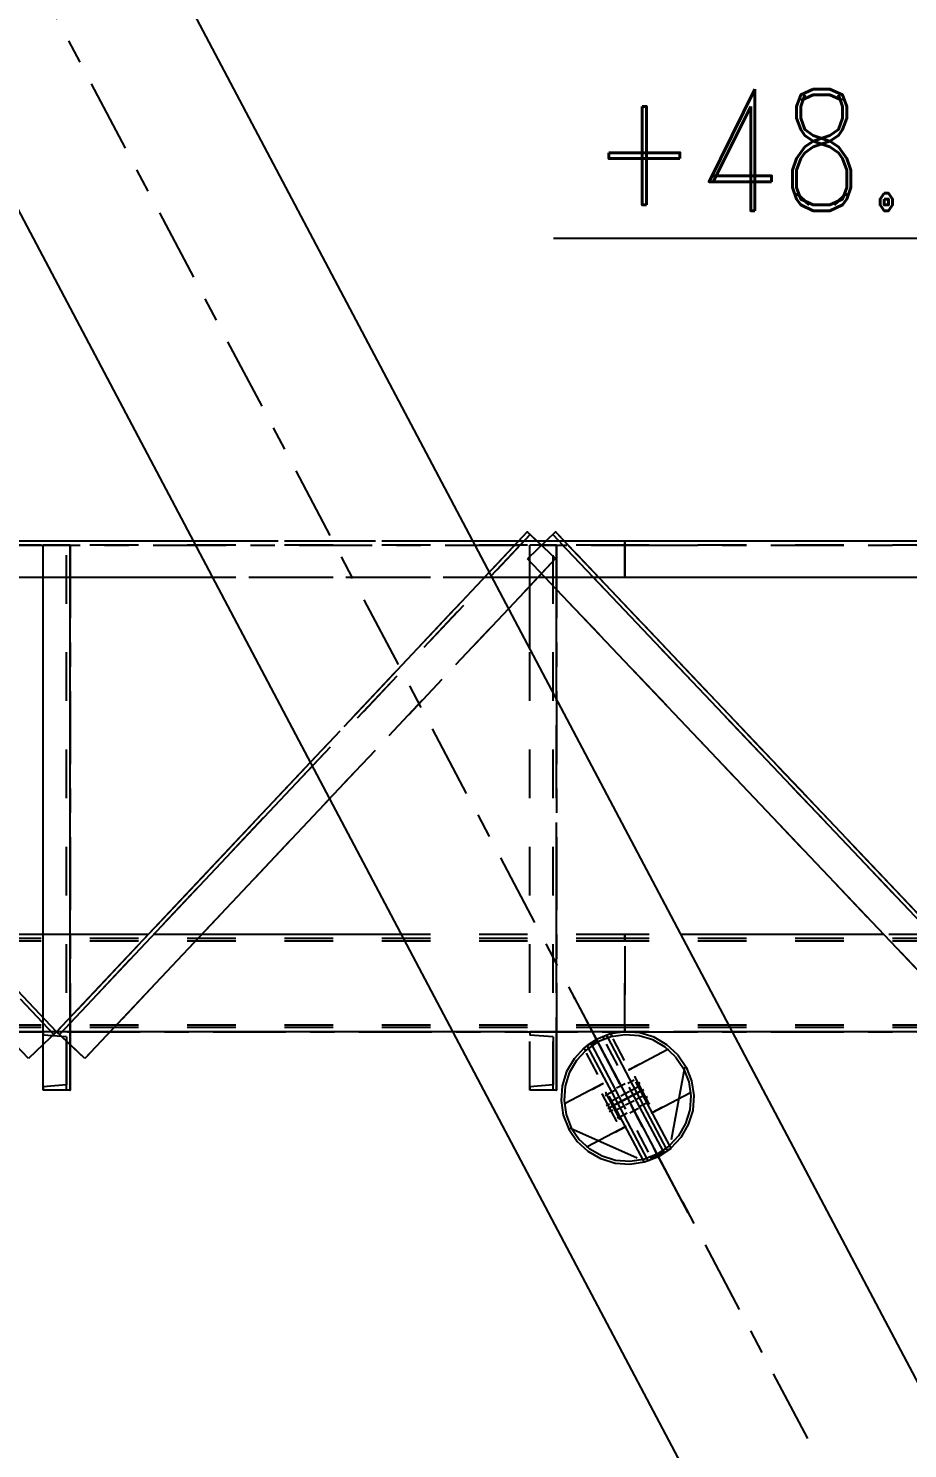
# Model space of a CAD drawing. Header units: millimetres. Extents: x 2368 to 8313, y 7493 to 11698.
# Drawn here: x 4274.9 to 4311, y 11256.3 to 11314.7 of the extents above; entities that cross this region are included whole.
import ezdxf
from ezdxf.enums import TextEntityAlignment as Align

# ---------------------------------------------------------------- set-up
doc = ezdxf.new("R2010")
doc.units = ezdxf.units.MM
for name, pattern in [('XKITLINE00', [0]), ('XKITLINE02', [4, 2, -2]), ('XKITLINE03', [6, 3, -1, 1, -1])]:
    doc.linetypes.add(name, pattern=pattern)
doc.layers.add('3', color=120, linetype='Continuous')
doc.styles.add('ROMAND', font='romand.shx')
doc.styles.add('ROMANS', font='romans.shx')
doc.dimstyles.new('MD300', dxfattribs={"dimtxt": 2.5, "dimasz": 2.5, "dimexe": 1, "dimexo": 1, "dimgap": 0.5, "dimtad": 1, "dimdec": 1, "dimlfac": 50, "dimrnd": 0.5, "dimdsep": 46, "dimtxsty": 'ROMANS', "dimcen": 1, "dimclrd": 146, "dimclre": 146, "dimclrt": 30, "dimadec": 1, "dimazin": 2, "dimtfac": 1, "dimtdec": 1, "dimtmove": 0, "dimatfit": 1, "dimfxl": 1, "dimtolj": 1, "dimtzin": 0, "dimlwd": -1, "dimlwe": -1, "dimarcsym": 0})

# ---------------------------------------------------------------- blocks, each defined once
blk = doc.blocks.new('*D36')
at = {"color": 146, "transparency": 16777216}
for p, q in [((3888.588, 11276.272), (3888.588, 10979.265)), ((5216.588, 11054.98), (5216.588, 10979.265)), ((3891.088, 10980.265), (5214.088, 10980.265))]:
    blk.add_line(p, q, dxfattribs=at)
for points in [[(3891.088, 10980.681), (3891.088, 10979.848), (3888.588, 10980.265)], [(5214.088, 10980.681), (5214.088, 10979.848), (5216.588, 10980.265)]]:
    blk.add_solid(points, dxfattribs=at)
at = {"layer": 'Defpoints', "color": 0, "transparency": 16777216}
for p in [(3888.588, 11277.272), (5216.588, 11055.98), (5216.588, 10980.265)]:
    blk.add_point(p, dxfattribs=at)
at = {"color": 30, "transparency": 16777216, "insert": (4552.588, 10982.015), "char_height": 2.5, "attachment_point": 5, "style": 'ROMANS'}
blk.add_mtext('\\A1;66400', dxfattribs=at)
blk = doc.blocks.new('*D38')
at = {"color": 146, "transparency": 16777216}
for p, q in [((3888.584, 11276.27), (3888.584, 10968.162)), ((6544.588, 11276.271), (6544.588, 10968.162)), ((6542.088, 10969.162), (3891.084, 10969.162))]:
    blk.add_line(p, q, dxfattribs=at)
for points in [[(3891.084, 10969.579), (3891.084, 10968.745), (3888.584, 10969.162)], [(6542.088, 10969.579), (6542.088, 10968.745), (6544.588, 10969.162)]]:
    blk.add_solid(points, dxfattribs=at)
at = {"layer": 'Defpoints', "color": 0, "transparency": 16777216}
for p in [(3888.584, 11277.27), (6544.588, 11277.271), (3888.584, 10969.162)]:
    blk.add_point(p, dxfattribs=at)
at = {"color": 30, "transparency": 16777216, "insert": (5216.586, 10970.912), "char_height": 2.5, "attachment_point": 5, "style": 'ROMANS'}
blk.add_mtext('\\A1;132800', dxfattribs=at)

msp = doc.modelspace()

# ---------------------------------------------------------------- linework, layer by layer
at = {"color": 8, "linetype": 'XKITLINE03'}
for p, q in [((4232.5881, 11397.261), (4396.5881, 11087.0404)), ((4232.5882, 11397.261), (4396.5882, 11087.0404)), ((4297.3443, 11274.769), (4297.2979, 11274.8567)), ((4297.2979, 11274.8567), (4298.0829, 11273.3719)), ((4297.3444, 11274.769), (4297.298, 11274.8567)), ((4297.298, 11274.8567), (4298.0829, 11273.3719)), ((4301.9949, 11265.972), (4297.3443, 11274.769)), ((4301.995, 11265.972), (4297.3444, 11274.769)), ((4298.0829, 11273.3719), (4299.3505, 11270.9741)), ((4298.0829, 11273.3719), (4299.3505, 11270.9741)), ((4300.9808, 11268.4894), (4298.5177, 11273.1485)), ((4300.9808, 11268.4894), (4298.5178, 11273.1485)), ((4299.8995, 11270.8984), (4298.675, 11273.2147)), ((4298.675, 11273.2147), (4298.675, 11273.2147)), ((4299.8996, 11270.8984), (4298.6751, 11273.2147)), ((4298.6751, 11273.2147), (4298.6751, 11273.2147)), ((4301.2539, 11268.7003), (4298.8458, 11273.2554)), ((4301.2539, 11268.7003), (4298.8458, 11273.2554)), ((4300.1576, 11268.1208), (4297.7496, 11272.6759)), ((4300.1576, 11268.1208), (4297.7496, 11272.6759)), ((4299.1039, 11270.4778), (4297.8794, 11272.794)), ((4297.8794, 11272.794), (4297.8794, 11272.794)), ((4299.1039, 11270.4778), (4297.8794, 11272.794)), ((4297.8794, 11272.794), (4297.8794, 11272.794)), ((4298.2632, 11273.0309), (4298.0226, 11272.8868)), ((4298.0226, 11272.8868), (4300.4857, 11268.2277)), ((4298.2632, 11273.0309), (4298.0227, 11272.8868)), ((4298.0227, 11272.8868), (4300.4857, 11268.2277)), ((4299.5648, 11271.8526), (4301.1561, 11272.6939)), ((4299.5648, 11271.8526), (4301.1562, 11272.6939)), ((4301.1561, 11272.6939), (4301.1561, 11272.6939)), ((4301.1562, 11272.6939), (4301.1562, 11272.6939)), ((4300.0068, 11272.0863), (4299.5648, 11271.8526)), ((4300.0068, 11272.0863), (4299.5648, 11271.8526)), ((4301.8445, 11271.9266), (4301.2539, 11268.7003)), ((4301.8445, 11271.9266), (4301.2539, 11268.7003)), ((4299.5648, 11271.8526), (4299.5648, 11271.8526)), ((4299.5648, 11271.8526), (4299.5648, 11271.8526)), ((4300.3926, 11270.4578), (4299.8131, 11271.554)), ((4299.8131, 11271.554), (4299.8131, 11271.554)), ((4300.3927, 11270.4578), (4299.8131, 11271.554)), ((4299.8131, 11271.554), (4299.8131, 11271.554)), ((4298.5039, 11271.2917), (4296.9125, 11270.4505)), ((4298.5039, 11271.2917), (4296.9126, 11270.4505)), ((4298.0619, 11271.0581), (4298.5039, 11271.2917)), ((4298.0619, 11271.0581), (4298.5039, 11271.2917)), ((4299.0489, 11269.7474), (4298.4693, 11270.8436)), ((4298.4693, 11270.8436), (4298.4693, 11270.8436)), ((4299.0489, 11269.7474), (4298.4694, 11270.8436)), ((4298.4694, 11270.8436), (4298.4694, 11270.8436)), ((4298.5039, 11271.2917), (4298.5039, 11271.2917)), ((4298.5039, 11271.2917), (4298.5039, 11271.2917)), ((4299.1903, 11269.8222), (4298.6108, 11270.9184)), ((4298.6108, 11270.9184), (4298.6108, 11270.9184)), ((4299.1903, 11269.8222), (4298.6108, 11270.9184)), ((4298.6108, 11270.9184), (4298.6108, 11270.9184)), ((4300.0321, 11270.9685), (4298.9713, 11270.4077)), ((4300.0322, 11270.9685), (4298.9713, 11270.4077)), ((4299.3505, 11270.9741), (4300.7829, 11268.2646)), ((4299.3505, 11270.9741), (4300.7829, 11268.2646)), ((4301.124, 11268.5822), (4299.8995, 11270.8984)), ((4301.1241, 11268.5822), (4299.8996, 11270.8984)), ((4300.4995, 11270.0845), (4302.0909, 11270.9257)), ((4300.4995, 11270.0845), (4302.0909, 11270.9257)), ((4302.0909, 11270.9257), (4302.0909, 11270.9257)), ((4302.0909, 11270.9257), (4302.0909, 11270.9257)), ((4296.9125, 11270.4505), (4296.9125, 11270.4505)), ((4296.9126, 11270.4505), (4296.9126, 11270.4505)), ((4300.3284, 11268.1615), (4299.1039, 11270.4778)), ((4300.3284, 11268.1615), (4299.1039, 11270.4778)), ((4300.3926, 11270.4578), (4300.3926, 11270.4578)), ((4300.3927, 11270.4578), (4300.3927, 11270.4578)), ((4300.9415, 11270.3181), (4300.4995, 11270.0845)), ((4300.9416, 11270.3181), (4300.4995, 11270.0845)), ((4299.0489, 11269.7474), (4299.0489, 11269.7474)), ((4299.0489, 11269.7474), (4299.0489, 11269.7474)), ((4299.1903, 11269.8222), (4299.1903, 11269.8222)), ((4299.1903, 11269.8222), (4299.1903, 11269.8222)), ((4300.4995, 11270.0845), (4300.4995, 11270.0845)), ((4300.4995, 11270.0845), (4300.4995, 11270.0845)), ((4297.1589, 11269.4496), (4300.1576, 11268.1208)), ((4297.159, 11269.4496), (4300.1576, 11268.1208)), ((4299.4386, 11269.5236), (4297.8473, 11268.6823)), ((4299.4387, 11269.5236), (4297.8473, 11268.6823)), ((4298.9966, 11269.2899), (4299.4386, 11269.5236)), ((4298.9966, 11269.2899), (4299.4387, 11269.5236)), ((4299.4386, 11269.5236), (4299.4386, 11269.5236)), ((4299.4387, 11269.5236), (4299.4387, 11269.5236)), ((4297.8473, 11268.6823), (4297.8473, 11268.6823)), ((4297.8473, 11268.6823), (4297.8473, 11268.6823)), ((4300.7402, 11268.3453), (4300.9808, 11268.4894)), ((4300.7403, 11268.3453), (4300.9808, 11268.4894)), ((4301.124, 11268.5822), (4301.124, 11268.5822)), ((4301.1241, 11268.5822), (4301.1241, 11268.5822)), ((4300.3284, 11268.1615), (4300.3284, 11268.1615)), ((4300.3284, 11268.1615), (4300.3284, 11268.1615)), ((4300.4857, 11268.2277), (4300.7402, 11268.3453)), ((4300.4857, 11268.2277), (4300.7403, 11268.3453)), ((4300.7829, 11268.2646), (4301.9485, 11266.0597)), ((4300.7829, 11268.2646), (4301.9486, 11266.0597))]:
    msp.add_line(p, q, dxfattribs=at)
at = {"color": 8, "linetype": 'XKITLINE00'}
for p, q in [((4251.5161, 11372.3187), (4313.6584, 11254.7711)), ((4242.5226, 11367.6076), (4376.8075, 11113.5958))]:
    msp.add_line(p, q, dxfattribs=at)
at = {"color": 3, "linetype": 'XKITLINE02'}
for p, q in [((4275.922, 11273.3061), (4256.432, 11293.8566)), ((4299.3994, 11293.5862), (4263.8682, 11293.5862)), ((4295.3854, 11293.9644), (4276.0381, 11273.4162)), ((4295.5019, 11293.8547), (4276.1546, 11273.3065)), ((4293.1385, 11293.5862), (4281.6545, 11293.5862)), ((4295.0294, 11293.5862), (4286.4638, 11284.489)), ((4295.2491, 11293.5862), (4286.5428, 11284.3395)), ((4296.5503, 11292.8676), (4295.3854, 11293.9644)), ((4295.5019, 11293.8547), (4295.3854, 11293.9644)), ((4296.5481, 11293.9667), (4295.3872, 11292.8657)), ((4296.1469, 11293.5862), (4295.3872, 11292.8657)), ((4296.5503, 11292.8676), (4295.7871, 11293.5862)), ((4315.922, 11273.3061), (4296.432, 11293.8566)), ((4316.0381, 11273.4162), (4296.5481, 11293.9667)), ((4298.1111, 11292.0862), (4296.6885, 11293.5862)), ((4298.3316, 11292.0862), (4296.909, 11293.5862)), ((4299.3994, 11293.5862), (4299.3994, 11292.0862)), ((4299.3994, 11292.0862), (4299.3994, 11293.5862)), ((4299.3994, 11293.5862), (4299.3994, 11292.0862)), ((4299.3994, 11292.0862), (4299.3994, 11293.5862)), ((4299.3994, 11293.5862), (4299.3994, 11293.5862)), ((4636.3955, 11293.5862), (4299.3994, 11293.5862)), ((4299.3994, 11293.5862), (4299.3994, 11292.0862)), ((4299.3994, 11293.5862), (4299.3994, 11292.0862)), ((4299.3994, 11293.4162), (4162.6265, 11293.4162)), ((4299.3994, 11293.4162), (4264.1446, 11293.4162)), ((4276.5881, 11293.4162), (4275.4881, 11293.4162)), ((4275.4881, 11292.0862), (4275.4881, 11293.4162)), ((4275.4881, 11271.0162), (4275.4881, 11293.4162)), ((4276.5881, 11293.4162), (4275.4881, 11293.4162)), ((4276.4481, 11271.0162), (4276.4481, 11293.4162)), ((4276.4481, 11271.0162), (4276.4481, 11293.4162)), ((4276.5881, 11292.0862), (4276.5881, 11293.4162)), ((4276.5881, 11271.0162), (4276.5881, 11293.4162)), ((4295.4881, 11271.0162), (4295.4881, 11293.4162)), ((4296.5881, 11293.4162), (4295.4881, 11293.4162)), ((4296.5881, 11293.4162), (4295.4881, 11293.4162)), ((4295.4881, 11292.0862), (4295.4881, 11293.4162)), ((4296.4481, 11271.0162), (4296.4481, 11293.4162)), ((4296.4481, 11271.0162), (4296.4481, 11293.4162)), ((4296.5881, 11271.0162), (4296.5881, 11293.4162)), ((4296.5881, 11292.0862), (4296.5881, 11293.4162)), ((4299.3994, 11293.4162), (4299.3994, 11292.0862)), ((4299.3994, 11293.4162), (4299.3994, 11292.0862)), ((4299.3994, 11293.4162), (4299.3994, 11293.4162)), ((4636.3955, 11293.4162), (4299.3994, 11293.4162)), ((4299.3994, 11293.4162), (4299.3994, 11292.0862)), ((4636.3955, 11293.4162), (4299.3994, 11293.4162)), ((4299.3994, 11293.4162), (4299.3994, 11292.0862)), ((4296.5503, 11292.8676), (4277.203, 11272.3194)), ((4314.8771, 11272.3152), (4295.3872, 11292.8657)), ((4296.5881, 11291.5995), (4295.3872, 11292.8657)), ((4296.5503, 11292.8676), (4295.4881, 11291.7394)), ((4299.3994, 11292.0862), (4263.8682, 11292.0862)), ((4293.9315, 11292.0862), (4282.4474, 11292.0862)), ((4636.3955, 11292.0862), (4299.3994, 11292.0862)), ((4294.6086, 11290.8053), (4287.254, 11282.9942)), ((4295.4881, 11271.0162), (4295.4881, 11289.1418)), ((4296.5881, 11271.0162), (4296.5881, 11287.061)), ((4299.3994, 11277.4162), (4162.4651, 11277.4162)), ((4299.3994, 11277.2462), (4162.4651, 11277.2462)), ((4299.3994, 11277.4162), (4162.4655, 11277.4162)), ((4299.3994, 11277.2462), (4162.4655, 11277.2462)), ((4276.0381, 11273.4162), (4272.2445, 11277.4162)), ((4276.5881, 11277.4162), (4275.4881, 11277.4162)), ((4282.002, 11277.4162), (4279.8043, 11277.4162)), ((4299.3994, 11277.4162), (4290.2028, 11277.4162)), ((4299.3994, 11277.4162), (4299.3994, 11277.4162)), ((4299.3994, 11277.4162), (4299.3994, 11277.2462)), ((4299.3994, 11273.4162), (4299.3994, 11277.4162)), ((4299.3994, 11273.4162), (4299.3994, 11277.4162)), ((4636.3956, 11277.4162), (4299.3994, 11277.4162)), ((4299.3994, 11277.1398), (4299.3994, 11277.4162)), ((4299.3994, 11273.4162), (4299.3994, 11277.4162)), ((4299.3994, 11273.4162), (4299.3994, 11277.4162)), ((4636.3955, 11277.4162), (4299.3994, 11277.4162)), ((4299.3994, 11277.2462), (4299.3994, 11277.1398)), ((4636.3956, 11277.2462), (4299.3994, 11277.2462)), ((4636.3955, 11277.2462), (4299.3994, 11277.2462)), ((4312.2445, 11277.4162), (4310.0394, 11277.4162)), ((4299.3994, 11277.1398), (4162.4651, 11277.1398)), ((4299.3994, 11277.1398), (4162.4655, 11277.1398)), ((4636.3956, 11277.1398), (4299.3994, 11277.1398)), ((4636.3955, 11277.1398), (4299.3994, 11277.1398)), ((4299.3994, 11276.9315), (4299.3994, 11273.4162)), ((4299.3994, 11276.9314), (4299.3994, 11273.4162)), ((4299.3994, 11273.6926), (4162.4651, 11273.6926)), ((4299.3994, 11273.6926), (4162.4655, 11273.6926)), ((4276.5881, 11273.7669), (4276.5881, 11274.0003)), ((4299.3994, 11273.6926), (4299.3994, 11273.5862)), ((4636.3956, 11273.6926), (4299.3994, 11273.6926)), ((4636.3955, 11273.6926), (4299.3994, 11273.6926)), ((4299.3994, 11273.5862), (4162.4651, 11273.5862)), ((4299.3994, 11273.5862), (4162.4655, 11273.5862)), ((4299.3994, 11273.4162), (4162.4655, 11273.4162)), ((4278.2357, 11273.4162), (4275.4881, 11273.4162)), ((4275.4881, 11273.4162), (4275.4881, 11273.2802)), ((4276.5881, 11273.4162), (4275.4881, 11273.4162)), ((4275.4881, 11273.4162), (4275.4881, 11273.2802)), ((4276.0381, 11273.4162), (4275.4881, 11272.8946)), ((4276.4481, 11273.2034), (4275.4881, 11273.2802)), ((4277.203, 11272.3194), (4276.0381, 11273.4162)), ((4276.5881, 11272.8983), (4276.0381, 11273.4162)), ((4276.4481, 11273.2034), (4276.4481, 11271.229)), ((4276.4481, 11273.2034), (4276.4481, 11271.229)), ((4276.5881, 11273.4162), (4276.5881, 11271.0162)), ((4276.5881, 11273.4162), (4276.5881, 11271.0162)), ((4299.3994, 11273.4162), (4292.3174, 11273.4162)), ((4295.4881, 11273.4162), (4295.4881, 11273.2802)), ((4296.5881, 11273.4162), (4295.4881, 11273.4162)), ((4295.4881, 11273.4162), (4295.4881, 11273.2802)), ((4296.4481, 11273.2034), (4295.4881, 11273.2802)), ((4296.4481, 11273.2034), (4296.4481, 11271.229)), ((4296.4481, 11273.2034), (4296.4481, 11271.229)), ((4296.5881, 11273.4162), (4296.5881, 11271.0162)), ((4296.5881, 11273.4162), (4296.5881, 11271.0162)), ((4298.2258, 11273.1016), (4297.7208, 11272.7572)), ((4298.2258, 11273.1016), (4297.8517, 11272.8465)), ((4298.7949, 11273.325), (4298.2258, 11273.1016)), ((4298.4881, 11273.2046), (4298.2258, 11273.1016)), ((4298.8259, 11273.2091), (4298.2819, 11272.9955)), ((4298.7034, 11273.161), (4298.2819, 11272.9955)), ((4298.6473, 11273.2671), (4298.4881, 11273.2046)), ((4298.4881, 11273.2046), (4298.5442, 11273.0985)), ((4298.4881, 11273.2046), (4298.5442, 11273.0985)), ((4298.4881, 11273.2046), (4298.5442, 11273.0985)), ((4298.4881, 11273.2046), (4298.5442, 11273.0985)), ((4298.4959, 11273.2076), (4298.552, 11273.1015)), ((4298.4959, 11273.2076), (4298.552, 11273.1015)), ((4298.7948, 11273.325), (4298.6473, 11273.2671)), ((4298.8259, 11273.2091), (4298.7034, 11273.161)), ((4299.3993, 11273.4162), (4298.7948, 11273.325)), ((4298.808, 11273.327), (4298.7949, 11273.325)), ((4299.3994, 11273.4162), (4298.808, 11273.327)), ((4298.808, 11273.327), (4298.867, 11273.2153)), ((4298.808, 11273.327), (4298.867, 11273.2153)), ((4298.808, 11273.327), (4298.867, 11273.2153)), ((4298.808, 11273.327), (4298.867, 11273.2153)), ((4299.4038, 11273.2963), (4298.8259, 11273.2091)), ((4299.4039, 11273.2963), (4298.8259, 11273.2091)), ((4300.009, 11273.3706), (4299.3993, 11273.4162)), ((4299.3994, 11273.5862), (4299.3994, 11273.4162)), ((4636.3956, 11273.5862), (4299.3994, 11273.5862)), ((4636.3955, 11273.5862), (4299.3994, 11273.5862)), ((4299.3994, 11273.4162), (4299.3994, 11273.4162)), ((4636.3956, 11273.4162), (4299.3994, 11273.4162)), ((4303.8015, 11273.4162), (4299.3994, 11273.4162)), ((4300.009, 11273.3706), (4299.3994, 11273.4162)), ((4299.9867, 11273.2527), (4299.4038, 11273.2963)), ((4299.9867, 11273.2527), (4299.4039, 11273.2963)), ((4300.5452, 11273.0804), (4299.9867, 11273.2527)), ((4300.5452, 11273.0804), (4299.9867, 11273.2527)), ((4300.5932, 11273.1904), (4300.009, 11273.3706)), ((4300.5931, 11273.1904), (4300.009, 11273.3706)), ((4301.1226, 11272.8848), (4300.5931, 11273.1904)), ((4301.1226, 11272.8848), (4300.5932, 11273.1904)), ((4297.7117, 11272.7474), (4297.305, 11272.309)), ((4297.7117, 11272.7474), (4297.305, 11272.309)), ((4297.7708, 11272.6358), (4297.4015, 11272.2377)), ((4297.7708, 11272.6358), (4297.4016, 11272.2377)), ((4297.7208, 11272.7572), (4297.7117, 11272.7474)), ((4297.7207, 11272.7572), (4297.7117, 11272.7474)), ((4297.7117, 11272.7474), (4297.7708, 11272.6358)), ((4297.7117, 11272.7474), (4297.7117, 11272.7474)), ((4297.7117, 11272.7474), (4297.7117, 11272.7474)), ((4297.7117, 11272.7474), (4297.7708, 11272.6358)), ((4297.7117, 11272.7474), (4297.7708, 11272.6358)), ((4297.7117, 11272.7474), (4297.7708, 11272.6358)), ((4297.8517, 11272.8465), (4297.7207, 11272.7572)), ((4297.7942, 11272.661), (4297.7708, 11272.6358)), ((4297.7768, 11272.6422), (4297.7708, 11272.6358)), ((4297.7708, 11272.6358), (4297.7708, 11272.6358)), ((4297.7708, 11272.6358), (4297.7708, 11272.6358)), ((4297.799, 11272.6662), (4297.7768, 11272.6422)), ((4297.7991, 11272.6662), (4297.7942, 11272.661)), ((4297.9078, 11272.7404), (4297.799, 11272.6662)), ((4298.2819, 11272.9955), (4297.7991, 11272.6662)), ((4298.2819, 11272.9955), (4297.9078, 11272.7404)), ((4297.9861, 11272.9381), (4298.0422, 11272.832)), ((4297.9861, 11272.9381), (4298.0422, 11272.832)), ((4297.993, 11272.9428), (4298.0491, 11272.8368)), ((4297.993, 11272.9428), (4298.0491, 11272.8368)), ((4297.993, 11272.9428), (4298.0491, 11272.8368)), ((4297.993, 11272.9428), (4298.0491, 11272.8368)), ((4301.0514, 11272.7883), (4300.5452, 11273.0804)), ((4301.0513, 11272.7883), (4300.5452, 11273.0804)), ((4301.4798, 11272.3908), (4301.0513, 11272.7883)), ((4301.4799, 11272.3908), (4301.0514, 11272.7883)), ((4301.5708, 11272.4691), (4301.1226, 11272.8848)), ((4301.5708, 11272.4691), (4301.1226, 11272.8848)), ((4297.305, 11272.309), (4296.9994, 11271.7795)), ((4297.305, 11272.309), (4296.9994, 11271.7795)), ((4297.4016, 11272.2377), (4297.1094, 11271.7316)), ((4297.4015, 11272.2377), (4297.1094, 11271.7316)), ((4301.4798, 11272.3908), (4301.8091, 11271.9079)), ((4301.4799, 11272.3908), (4301.8091, 11271.9079)), ((4301.5708, 11272.4691), (4301.9152, 11271.964)), ((4301.5708, 11272.4691), (4301.9152, 11271.964)), ((4301.9152, 11271.964), (4302.1386, 11271.395)), ((4301.9152, 11271.964), (4302.1386, 11271.395)), ((4296.9994, 11271.7795), (4296.8192, 11271.1953)), ((4296.9994, 11271.7795), (4296.8193, 11271.1953)), ((4297.1094, 11271.7316), (4296.9372, 11271.1731)), ((4297.1094, 11271.7316), (4296.9372, 11271.1731)), ((4299.5192, 11271.2969), (4299.7844, 11271.4371)), ((4299.5193, 11271.2969), (4299.7845, 11271.4371)), ((4301.8091, 11271.9079), (4302.0227, 11271.3639)), ((4301.8091, 11271.9079), (4302.0227, 11271.3639)), ((4302.0227, 11271.3639), (4302.1099, 11270.786)), ((4302.0227, 11271.3639), (4302.1099, 11270.786)), ((4302.1386, 11271.395), (4302.2298, 11270.7905)), ((4302.1386, 11271.395), (4302.2298, 11270.7905)), ((4276.4481, 11271.229), (4275.4881, 11271.1522)), ((4275.4881, 11271.1522), (4275.4881, 11271.0162)), ((4275.4881, 11271.1522), (4275.4881, 11271.0162)), ((4276.5881, 11271.0162), (4275.4881, 11271.0162)), ((4276.5881, 11271.0162), (4275.4881, 11271.0162)), ((4296.4481, 11271.229), (4295.4881, 11271.1522)), ((4295.4881, 11271.1522), (4295.4881, 11271.0162)), ((4295.4881, 11271.1522), (4295.4881, 11271.0162)), ((4296.5881, 11271.0162), (4295.4881, 11271.0162)), ((4296.5881, 11271.0162), (4295.4881, 11271.0162)), ((4296.5881, 11271.0162), (4295.4881, 11271.0162)), ((4296.8192, 11271.1953), (4296.7736, 11270.5857)), ((4296.8193, 11271.1953), (4296.7737, 11270.5857)), ((4296.9372, 11271.1731), (4296.8935, 11270.5902)), ((4296.9372, 11271.1731), (4296.8936, 11270.5902)), ((4298.5868, 11270.7926), (4298.7282, 11270.8674)), ((4298.5868, 11270.7926), (4298.7283, 11270.8674)), ((4298.7236, 11270.8762), (4298.9888, 11271.0164)), ((4298.7236, 11270.8762), (4298.9888, 11271.0164)), ((4298.9713, 11270.4077), (4300.0321, 11270.9685)), ((4298.9713, 11270.4077), (4300.0322, 11270.9685)), ((4299.0538, 11271.1074), (4299.4075, 11271.2943)), ((4299.0539, 11271.1074), (4299.4075, 11271.2943)), ((4299.2267, 11270.7803), (4299.5804, 11270.9672)), ((4299.2268, 11270.7803), (4299.5804, 11270.9672)), ((4299.3249, 11270.5946), (4299.6785, 11270.7816)), ((4299.3249, 11270.5946), (4299.6786, 11270.7816)), ((4299.6688, 11271.014), (4299.934, 11271.1542)), ((4299.6688, 11271.014), (4299.934, 11271.1542)), ((4299.7669, 11270.8283), (4300.0321, 11270.9685)), ((4299.767, 11270.8283), (4300.0322, 11270.9685)), ((4299.8651, 11270.6427), (4300.1303, 11270.7829)), ((4299.8651, 11270.6427), (4300.1303, 11270.7829)), ((4299.8826, 11271.2514), (4300.024, 11271.3262)), ((4299.8826, 11271.2514), (4300.0241, 11271.3262)), ((4300.0321, 11270.9685), (4300.1736, 11271.0433)), ((4300.0322, 11270.9685), (4300.1736, 11271.0433)), ((4300.1817, 11270.6856), (4300.3232, 11270.7604)), ((4300.1817, 11270.6856), (4300.3232, 11270.7604)), ((4302.1099, 11270.786), (4302.0663, 11270.2032)), ((4302.1099, 11270.786), (4302.0663, 11270.2032)), ((4302.2298, 11270.7905), (4302.1842, 11270.1809)), ((4302.2298, 11270.7905), (4302.1842, 11270.1809)), ((4296.7736, 11270.5857), (4296.8648, 11269.9812)), ((4296.7737, 11270.5857), (4296.8648, 11269.9812)), ((4296.8935, 11270.5902), (4296.9807, 11270.0123)), ((4296.8936, 11270.5902), (4296.9807, 11270.0123)), ((4298.6229, 11270.3819), (4298.7644, 11270.4567)), ((4298.623, 11270.3819), (4298.7644, 11270.4567)), ((4298.6884, 11270.2581), (4298.8298, 11270.3329)), ((4298.6884, 11270.2581), (4298.8299, 11270.3329)), ((4298.7538, 11270.1344), (4298.8952, 11270.2091)), ((4298.7538, 11270.1344), (4298.8953, 11270.2091)), ((4298.8298, 11270.3329), (4298.9713, 11270.4077)), ((4298.8299, 11270.3329), (4298.9713, 11270.4077)), ((4298.8731, 11270.5933), (4299.1383, 11270.7335)), ((4298.8732, 11270.5933), (4299.1384, 11270.7335)), ((4298.9713, 11270.4077), (4299.2365, 11270.5479)), ((4298.9713, 11270.4077), (4299.2365, 11270.5479)), ((4299.0694, 11270.222), (4299.3346, 11270.3622)), ((4299.0695, 11270.222), (4299.3347, 11270.3622)), ((4299.423, 11270.409), (4299.7767, 11270.5959)), ((4299.4231, 11270.409), (4299.7767, 11270.5959)), ((4299.596, 11270.0819), (4299.9496, 11270.2688)), ((4299.596, 11270.0819), (4299.9496, 11270.2688)), ((4300.0146, 11270.3598), (4300.2798, 11270.5)), ((4300.0147, 11270.3598), (4300.2799, 11270.5)), ((4302.0663, 11270.2032), (4301.894, 11269.6447)), ((4302.0663, 11270.2032), (4301.8941, 11269.6447)), ((4302.1842, 11270.1809), (4302.004, 11269.5967)), ((4302.1842, 11270.1809), (4302.0041, 11269.5967)), ((4296.8648, 11269.9812), (4297.0882, 11269.4122)), ((4296.8648, 11269.9812), (4297.0882, 11269.4122)), ((4296.9807, 11270.0123), (4297.1943, 11269.4683)), ((4296.9807, 11270.0123), (4297.1943, 11269.4683)), ((4299.0728, 11269.8732), (4299.2143, 11269.948)), ((4299.0729, 11269.8732), (4299.2143, 11269.948)), ((4299.219, 11269.9391), (4299.4842, 11270.0793)), ((4299.219, 11269.9391), (4299.4842, 11270.0793)), ((4301.8941, 11269.6447), (4301.6019, 11269.1385)), ((4301.894, 11269.6447), (4301.6019, 11269.1385)), ((4302.004, 11269.5967), (4301.6984, 11269.0672)), ((4302.0041, 11269.5967), (4301.6985, 11269.0672)), ((4297.0882, 11269.4122), (4297.4327, 11268.9071)), ((4297.0882, 11269.4122), (4297.4326, 11268.9071)), ((4297.1943, 11269.4683), (4297.5236, 11268.9854)), ((4297.1943, 11269.4683), (4297.5236, 11268.9854)), ((4301.6019, 11269.1385), (4301.2327, 11268.7404)), ((4301.6019, 11269.1385), (4301.2327, 11268.7404)), ((4301.6984, 11269.0672), (4301.2917, 11268.6288)), ((4301.6985, 11269.0672), (4301.2917, 11268.6288)), ((4297.8808, 11268.4914), (4297.4326, 11268.9071)), ((4297.8809, 11268.4914), (4297.4327, 11268.9071)), ((4297.9521, 11268.5879), (4297.5236, 11268.9854)), ((4297.9521, 11268.5879), (4297.5236, 11268.9854)), ((4298.4103, 11268.1858), (4297.8808, 11268.4914)), ((4298.4103, 11268.1858), (4297.8809, 11268.4914)), ((4298.4583, 11268.2958), (4297.9521, 11268.5879)), ((4298.4583, 11268.2958), (4297.9521, 11268.5879)), ((4300.9543, 11268.5395), (4300.7215, 11268.3807)), ((4301.2044, 11268.71), (4300.7216, 11268.3807)), ((4301.2827, 11268.619), (4300.7776, 11268.2746)), ((4301.1518, 11268.5297), (4300.7776, 11268.2746)), ((4301.0957, 11268.6358), (4300.9543, 11268.5395)), ((4300.9543, 11268.5395), (4301.0104, 11268.4334)), ((4300.9543, 11268.5395), (4301.0104, 11268.4334)), ((4300.9544, 11268.5395), (4301.0104, 11268.4334)), ((4300.9544, 11268.5395), (4301.0104, 11268.4334)), ((4300.9612, 11268.5442), (4301.0173, 11268.4381)), ((4300.9613, 11268.5442), (4301.0174, 11268.4381)), ((4301.2044, 11268.71), (4301.0957, 11268.6358)), ((4301.2827, 11268.619), (4301.1518, 11268.5297)), ((4301.2267, 11268.734), (4301.2044, 11268.71)), ((4301.2093, 11268.7152), (4301.2044, 11268.71)), ((4301.2327, 11268.7404), (4301.2093, 11268.7152)), ((4301.2327, 11268.7404), (4301.2267, 11268.734)), ((4301.2327, 11268.7404), (4301.2917, 11268.6288)), ((4301.2327, 11268.7404), (4301.2917, 11268.6288)), ((4301.2327, 11268.7404), (4301.2327, 11268.7404)), ((4301.2327, 11268.7404), (4301.2327, 11268.7404)), ((4301.2327, 11268.7404), (4301.2917, 11268.6288)), ((4301.2327, 11268.7404), (4301.2917, 11268.6288)), ((4301.2917, 11268.6288), (4301.2827, 11268.619)), ((4301.2917, 11268.6288), (4301.2827, 11268.619)), ((4301.2917, 11268.6288), (4301.2917, 11268.6288)), ((4301.2917, 11268.6288), (4301.2917, 11268.6288)), ((4298.9945, 11268.0056), (4298.4103, 11268.1858)), ((4298.9945, 11268.0056), (4298.4103, 11268.1858)), ((4299.0168, 11268.1236), (4298.4583, 11268.2958)), ((4299.0168, 11268.1236), (4298.4583, 11268.2958)), ((4299.6041, 11267.96), (4298.9945, 11268.0056)), ((4299.6041, 11267.96), (4298.9945, 11268.0056)), ((4299.5996, 11268.0799), (4299.0168, 11268.1236)), ((4299.5996, 11268.0799), (4299.0168, 11268.1236)), ((4300.1775, 11268.1671), (4299.5996, 11268.0799)), ((4300.1364, 11268.1609), (4299.5996, 11268.0799)), ((4300.2086, 11268.0512), (4299.6041, 11267.96)), ((4300.1955, 11268.0492), (4299.6041, 11267.96)), ((4300.1775, 11268.1671), (4300.1364, 11268.1609)), ((4300.1364, 11268.1609), (4300.1955, 11268.0492)), ((4300.1364, 11268.1609), (4300.1955, 11268.0492)), ((4300.1364, 11268.1609), (4300.1955, 11268.0492)), ((4300.1364, 11268.1609), (4300.1955, 11268.0492)), ((4300.7216, 11268.3807), (4300.1775, 11268.1671)), ((4300.3, 11268.2152), (4300.1775, 11268.1671)), ((4300.2086, 11268.0512), (4300.1955, 11268.0492)), ((4300.1955, 11268.0492), (4300.1955, 11268.0492)), ((4300.7776, 11268.2746), (4300.2086, 11268.0512)), ((4300.3561, 11268.1091), (4300.2086, 11268.0512)), ((4300.7215, 11268.3807), (4300.3, 11268.2152)), ((4300.7776, 11268.2746), (4300.3561, 11268.1091)), ((4300.4515, 11268.2747), (4300.5076, 11268.1686)), ((4300.4515, 11268.2747), (4300.5075, 11268.1686)), ((4300.4592, 11268.2777), (4300.5153, 11268.1716)), ((4300.4593, 11268.2777), (4300.5154, 11268.1716)), ((4300.4593, 11268.2777), (4300.5154, 11268.1716)), ((4300.4593, 11268.2777), (4300.5153, 11268.1716))]:
    msp.add_line(p, q, dxfattribs=at)
at = {"color": 1, "linetype": 'XKITLINE03'}
for p, q in [((4276.0381, 11273.4162), (4256.5481, 11293.9667)), ((4295.3854, 11293.9644), (4276.0381, 11273.4162)), ((4276.0381, 11273.4162), (4295.3854, 11293.9644)), ((4316.0381, 11273.4162), (4296.5481, 11293.9667)), ((4296.5481, 11293.9667), (4316.0381, 11273.4162)), ((4160.0097, 11293.4162), (4299.3994, 11293.4162)), ((4276.5881, 11293.4162), (4276.5881, 11271.0162)), ((4276.5881, 11271.0162), (4276.5881, 11293.4162)), ((4296.5881, 11271.0162), (4296.5881, 11293.4162)), ((4296.5881, 11293.4162), (4296.5881, 11271.0162)), ((4299.3994, 11293.4162), (4636.3955, 11293.4162)), ((4299.3994, 11293.4162), (4636.3955, 11293.4162)), ((4162.4651, 11273.4162), (4299.3994, 11273.4162)), ((4299.3994, 11273.4162), (4162.4655, 11273.4162)), ((4276.5881, 11273.4162), (4276.5881, 11273.4162)), ((4296.5881, 11273.4162), (4296.5881, 11273.4162)), ((4636.3956, 11273.4162), (4299.3994, 11273.4162)), ((4299.3994, 11273.4162), (4636.3955, 11273.4162)), ((4299.5017, 11270.6881), (4299.5018, 11270.6881))]:
    msp.add_line(p, q, dxfattribs=at)
at = {"color": 7, "linetype": 'XKITLINE00'}
for p, q in [((4281.6545, 11293.5862), (4267.8688, 11293.5862)), ((4299.3994, 11293.5862), (4293.1385, 11293.5862)), ((4295.3854, 11293.9644), (4295.0294, 11293.5862)), ((4295.5019, 11293.8547), (4295.2491, 11293.5862)), ((4295.5019, 11293.8547), (4295.3854, 11293.9644)), ((4295.7871, 11293.5862), (4295.5019, 11293.8547)), ((4296.5481, 11293.9667), (4296.1469, 11293.5862)), ((4296.6885, 11293.5862), (4296.4321, 11293.8566)), ((4296.909, 11293.5862), (4296.5481, 11293.9667)), ((4299.3994, 11292.0862), (4299.3994, 11293.5862)), ((4335.5255, 11293.5862), (4299.3994, 11293.5862)), ((4299.3994, 11292.0862), (4299.3994, 11293.5862)), ((4282.4474, 11292.0862), (4267.8688, 11292.0862)), ((4275.4881, 11271.0162), (4275.4881, 11292.0862)), ((4276.5881, 11274.0003), (4276.5881, 11292.0862)), ((4299.3994, 11292.0862), (4293.9315, 11292.0862)), ((4295.4881, 11289.1418), (4295.4881, 11292.0862)), ((4296.5881, 11287.061), (4296.5881, 11292.0862)), ((4315.922, 11273.3061), (4298.1111, 11292.0862)), ((4316.0381, 11273.4162), (4298.3316, 11292.0862)), ((4334.8273, 11292.0862), (4299.3994, 11292.0862)), ((4295.4881, 11291.7394), (4294.6086, 11290.8053)), ((4314.8772, 11272.3152), (4296.5881, 11291.5995)), ((4286.4638, 11284.489), (4276.0381, 11273.4162)), ((4286.5428, 11284.3395), (4276.1546, 11273.3065)), ((4287.254, 11282.9942), (4277.203, 11272.3194)), ((4275.4881, 11277.4162), (4267.8688, 11277.4162)), ((4279.8043, 11277.4162), (4276.5881, 11277.4162)), ((4290.2028, 11277.4162), (4282.002, 11277.4162)), ((4310.0394, 11277.4162), (4301.6869, 11277.4162)), ((4276.5881, 11271.0162), (4276.5881, 11273.7669)), ((4275.4881, 11273.4162), (4267.8689, 11273.4162)), ((4274.8771, 11272.3152), (4273.8329, 11273.4162)), ((4276.1546, 11273.3065), (4276.0381, 11273.4162)), ((4292.3174, 11273.4162), (4278.2357, 11273.4162)), ((4313.833, 11273.4162), (4303.8015, 11273.4162)), ((4275.4881, 11272.8946), (4274.8771, 11272.3152)), ((4277.203, 11272.3194), (4276.5881, 11272.8983)), ((4276.5881, 11271.0162), (4275.4881, 11271.0162))]:
    msp.add_line(p, q, dxfattribs=at)
at = {"color": 1, "linetype": 'XKITLINE00'}
for centre in [(4295.3854, 11293.9644), (4295.3854, 11293.9644), (4296.5481, 11293.9667), (4296.5481, 11293.9667), (4276.5881, 11293.4162), (4276.5881, 11293.4162), (4296.5881, 11293.4162), (4296.5881, 11293.4162), (4299.3994, 11293.4162), (4299.3994, 11293.4162), (4299.3994, 11293.4162), (4276.0381, 11273.4162), (4276.0381, 11273.4162), (4276.0381, 11273.4162), (4276.5881, 11273.4162), (4296.5881, 11273.4162), (4299.3994, 11273.4162), (4299.3994, 11273.4162), (4299.3994, 11273.4162), (4299.3994, 11273.4162), (4276.5881, 11271.0162), (4276.5881, 11271.0162), (4296.5881, 11271.0162), (4296.5881, 11271.0162), (4299.5017, 11270.6881)]:
    msp.add_circle(centre, 0.004, dxfattribs=at)
at = {"color": 8, "linetype": 'XKITLINE00'}
for centre in [(4297.2979, 11274.8567), (4297.2979, 11274.8567), (4297.298, 11274.8567), (4297.298, 11274.8567), (4297.3443, 11274.769), (4297.3443, 11274.769), (4297.3444, 11274.769), (4297.3444, 11274.769), (4298.0829, 11273.3719), (4298.0829, 11273.3719), (4298.0829, 11273.3719), (4298.0829, 11273.3719), (4298.5177, 11273.1485), (4298.5178, 11273.1485), (4298.675, 11273.2147), (4298.675, 11273.2147), (4298.6751, 11273.2147), (4298.6751, 11273.2147), (4298.8458, 11273.2554), (4298.8458, 11273.2554), (4297.7496, 11272.6759), (4297.7496, 11272.6759), (4297.8794, 11272.794), (4297.8794, 11272.794), (4297.8794, 11272.794), (4297.8794, 11272.794), (4298.0226, 11272.8868), (4298.0226, 11272.8868), (4298.0227, 11272.8868), (4298.0227, 11272.8868), (4298.2632, 11273.0309), (4298.2632, 11273.0309), (4301.1561, 11272.6939), (4301.1561, 11272.6939), (4301.1562, 11272.6939), (4301.1562, 11272.6939), (4300.0068, 11272.0863), (4300.0068, 11272.0863), (4301.8445, 11271.9266), (4301.8445, 11271.9266), (4299.5648, 11271.8526), (4299.5648, 11271.8526), (4299.5648, 11271.8526), (4299.5648, 11271.8526), (4299.5648, 11271.8526), (4299.5648, 11271.8526), (4299.8131, 11271.554), (4299.8131, 11271.554), (4299.8131, 11271.554), (4299.8131, 11271.554), (4298.0619, 11271.0581), (4298.0619, 11271.0581), (4298.4693, 11270.8436), (4298.4693, 11270.8436), (4298.4694, 11270.8436), (4298.4694, 11270.8436), (4298.5039, 11271.2917), (4298.5039, 11271.2917), (4298.5039, 11271.2917), (4298.5039, 11271.2917), (4298.5039, 11271.2917), (4298.5039, 11271.2917), (4298.6108, 11270.9184), (4298.6108, 11270.9184), (4298.6108, 11270.9184), (4298.6108, 11270.9184), (4299.3505, 11270.9741), (4299.3505, 11270.9741), (4299.3505, 11270.9741), (4299.3505, 11270.9741), (4299.8995, 11270.8984), (4299.8995, 11270.8984), (4299.8996, 11270.8984), (4299.8996, 11270.8984), (4300.0321, 11270.9685), (4300.0322, 11270.9685), (4302.0909, 11270.9257), (4302.0909, 11270.9257), (4302.0909, 11270.9257), (4302.0909, 11270.9257), (4296.9125, 11270.4505), (4296.9125, 11270.4505), (4296.9126, 11270.4505), (4296.9126, 11270.4505), (4298.9713, 11270.4077), (4298.9713, 11270.4077), (4299.1039, 11270.4778), (4299.1039, 11270.4778), (4299.1039, 11270.4778), (4299.1039, 11270.4778), (4300.3926, 11270.4578), (4300.3926, 11270.4578), (4300.3927, 11270.4578), (4300.3927, 11270.4578), (4300.9415, 11270.3181), (4300.9416, 11270.3181), (4299.0489, 11269.7474), (4299.0489, 11269.7474), (4299.0489, 11269.7474), (4299.0489, 11269.7474), (4299.1903, 11269.8222), (4299.1903, 11269.8222), (4299.1903, 11269.8222), (4299.1903, 11269.8222), (4300.4995, 11270.0845), (4300.4995, 11270.0845), (4300.4995, 11270.0845), (4300.4995, 11270.0845), (4300.4995, 11270.0845), (4300.4995, 11270.0845), (4297.1589, 11269.4496), (4297.159, 11269.4496), (4298.9966, 11269.2899), (4298.9966, 11269.2899), (4299.4386, 11269.5236), (4299.4386, 11269.5236), (4299.4386, 11269.5236), (4299.4387, 11269.5236), (4299.4387, 11269.5236), (4299.4387, 11269.5236), (4297.8473, 11268.6823), (4297.8473, 11268.6823), (4297.8473, 11268.6823), (4297.8473, 11268.6823), (4300.9808, 11268.4894), (4300.9808, 11268.4894), (4300.9808, 11268.4894), (4300.9808, 11268.4894), (4301.124, 11268.5822), (4301.124, 11268.5822), (4301.1241, 11268.5822), (4301.1241, 11268.5822), (4301.2539, 11268.7003), (4301.2539, 11268.7003), (4301.2539, 11268.7003), (4301.2539, 11268.7003), (4300.1576, 11268.1208), (4300.1576, 11268.1208), (4300.1576, 11268.1208), (4300.1576, 11268.1208), (4300.3284, 11268.1615), (4300.3284, 11268.1615), (4300.3284, 11268.1615), (4300.3284, 11268.1615), (4300.4857, 11268.2277), (4300.4857, 11268.2277), (4300.4857, 11268.2277), (4300.4857, 11268.2277), (4300.7402, 11268.3453), (4300.7402, 11268.3453), (4300.7403, 11268.3453), (4300.7403, 11268.3453), (4300.7829, 11268.2646), (4300.7829, 11268.2646), (4300.7829, 11268.2646), (4300.7829, 11268.2646), (4301.9485, 11266.0597), (4301.9486, 11266.0597), (4301.9949, 11265.972), (4301.995, 11265.972)]:
    msp.add_circle(centre, 0.004, dxfattribs=at)
at = {"layer": '3'}
msp.add_line((4332.1628, 11306.0273), (4296.4553, 11306.0273), dxfattribs=at)

# ---------------------------------------------------------------- texts
at = {"layer": '3', "style": 'ROMAND', "width": 0.8}
msp.add_text('+48.560', height=5, dxfattribs=at).set_placement((4298.056, 11309.6727), align=Align.MIDDLE_LEFT)

# ---------------------------------------------------------------- dimensions: what is measured, and where the dimension line sits
for base, p1, p2, picture, middle in [((3888.5836, 10969.1621), (6544.5882, 11277.2708), (3888.5836, 11277.2703), '*D38', (5216.5859, 10970.9121)), ((5216.5882, 10980.2647), (3888.5882, 11277.2717), (5216.5882, 11055.9804), '*D36', (4552.5882, 10982.0147))]:
    dim = msp.add_linear_dim(base=base, p1=p1, p2=p2, dimstyle='MD300')
    dim.commit()
    dim.dimension.update_dxf_attribs({"geometry": picture, "text_midpoint": middle})

doc.saveas('drawing.dxf')
